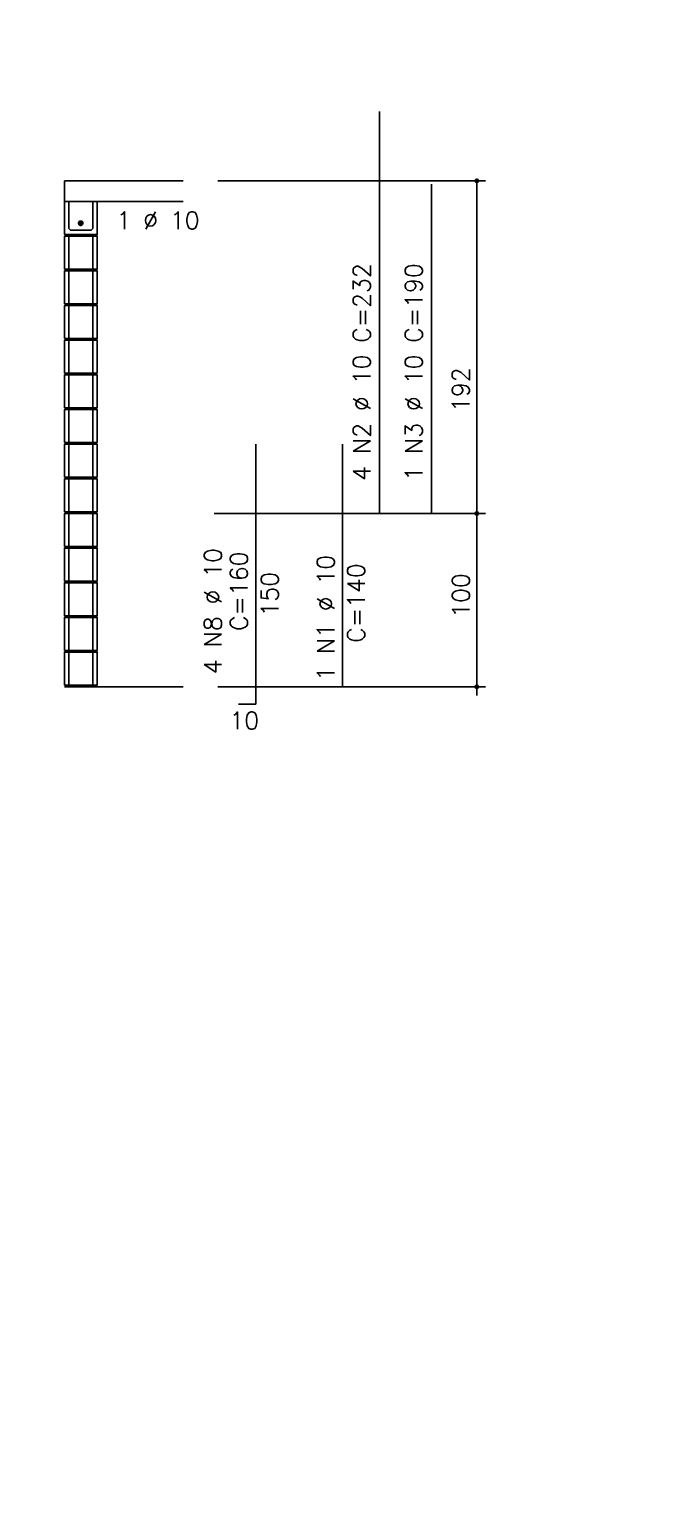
# Model space of a CAD drawing. Extents: x -1.9 to 86, y -1.6 to 60.9.
# Drawn here: x 16.86 to 23.96, y 15.32 to 32.19 of the extents above; entities that cross this region are included whole.
import ezdxf

# ---------------------------------------------------------------- set-up
doc = ezdxf.new("R2010")
doc.units = 0
doc.header["$MEASUREMENT"] = 0
for name, color, linetype in [('PENA_02', 2, 'CONTINUOUS'), ('PENA_03', 3, 'CONTINUOUS'), ('PENA_05', 5, 'CONTINUOUS')]:
    doc.layers.add(name, color=color, linetype=linetype)
doc.styles.get("Standard").update_dxf_attribs({"font": 'ROMANS.SHX'})

msp = doc.modelspace()

# ---------------------------------------------------------------- linework, layer by layer
at = {"layer": 'PENA_02', "linetype": 'Continuous'}
for centre, radius in [((22.029531, 30.437349), 0.02), ((22.029531, 30.437349), 0.01), ((22.029531, 26.597349), 0.02), ((22.029531, 26.597349), 0.01), ((22.029531, 24.597349), 0.02), ((22.029531, 24.597349), 0.01)]:
    msp.add_circle(centre, radius, dxfattribs=at)
at = {"layer": 'PENA_03', "linetype": 'Continuous'}
for p, q in [((17.269536, 30.437349), (17.269536, 29.817349)), ((17.269536, 30.437349), (18.640215, 30.437349)), ((19.040215, 30.437349), (22.129531, 30.437349)), ((22.029531, 24.496816), (22.029531, 30.437349)), ((17.269536, 30.197349), (18.640215, 30.197349)), ((17.319536, 29.417349), (17.319536, 29.797349)), ((17.599536, 29.417349), (17.599536, 29.797349)), ((17.319536, 29.017349), (17.319536, 29.397349)), ((17.599536, 29.017349), (17.599536, 29.397349)), ((17.319536, 28.617349), (17.319536, 28.997349)), ((17.599536, 28.617349), (17.599536, 28.997349)), ((17.319536, 28.217349), (17.319536, 28.597349)), ((17.599536, 28.217349), (17.599536, 28.597349)), ((17.319536, 27.817349), (17.319536, 28.197349)), ((17.599536, 27.817349), (17.599536, 28.197349)), ((17.319536, 27.417349), (17.319536, 27.797349)), ((17.599536, 27.417349), (17.599536, 27.797349)), ((17.319536, 27.017349), (17.319536, 27.397349)), ((17.599536, 27.017349), (17.599536, 27.397349)), ((17.319536, 26.617349), (17.319536, 26.997349)), ((17.599536, 26.617349), (17.599536, 26.997349)), ((17.319536, 26.217349), (17.319536, 26.597349)), ((17.599536, 26.217349), (17.599536, 26.597349)), ((18.998284, 26.597349), (22.129531, 26.597349)), ((17.319536, 25.817349), (17.319536, 26.197349)), ((17.599536, 25.817349), (17.599536, 26.197349)), ((17.319536, 25.417349), (17.319536, 25.797349)), ((17.599536, 25.417349), (17.599536, 25.797349)), ((17.319536, 25.017349), (17.319536, 25.397349)), ((17.599536, 25.017349), (17.599536, 25.397349)), ((17.319536, 24.617349), (17.319536, 24.997349)), ((17.599536, 24.617349), (17.599536, 24.997349)), ((17.269536, 24.597349), (18.640215, 24.597349)), ((19.040215, 24.597349), (22.129531, 24.597349))]:
    msp.add_line(p, q, dxfattribs=at)
for points in [[(17.269536, 29.817349), (17.649536, 29.817349), (17.649536, 30.197349)], [(17.599536, 30.197349), (17.599536, 29.887349), (17.579536, 29.867349), (17.339536, 29.867349), (17.319536, 29.887349), (17.319536, 30.197349)], [(17.484085, 29.948339), (17.481923, 29.958507), (17.475813, 29.966917), (17.46681, 29.972115), (17.456471, 29.973202), (17.446585, 29.96999), (17.438859, 29.963034), (17.434631, 29.953537), (17.434631, 29.943141), (17.438859, 29.933644), (17.446585, 29.926688), (17.456471, 29.923476), (17.46681, 29.924562), (17.475813, 29.92976), (17.481923, 29.93817), (17.484085, 29.948339)], [(17.269536, 29.417349), (17.649536, 29.417349), (17.649536, 29.797349), (17.269536, 29.797349), (17.269536, 29.417349)], [(17.269536, 29.017349), (17.649536, 29.017349), (17.649536, 29.397349), (17.269536, 29.397349), (17.269536, 29.017349)], [(17.269536, 28.617349), (17.649536, 28.617349), (17.649536, 28.997349), (17.269536, 28.997349), (17.269536, 28.617349)], [(17.269536, 28.217349), (17.649536, 28.217349), (17.649536, 28.597349), (17.269536, 28.597349), (17.269536, 28.217349)], [(17.269536, 27.817349), (17.649536, 27.817349), (17.649536, 28.197349), (17.269536, 28.197349), (17.269536, 27.817349)], [(17.269536, 27.417349), (17.649536, 27.417349), (17.649536, 27.797349), (17.269536, 27.797349), (17.269536, 27.417349)], [(17.269536, 27.017349), (17.649536, 27.017349), (17.649536, 27.397349), (17.269536, 27.397349), (17.269536, 27.017349)], [(17.269536, 26.617349), (17.649536, 26.617349), (17.649536, 26.997349), (17.269536, 26.997349), (17.269536, 26.617349)], [(17.269536, 26.217349), (17.649536, 26.217349), (17.649536, 26.597349), (17.269536, 26.597349), (17.269536, 26.217349)], [(17.269536, 25.817349), (17.649536, 25.817349), (17.649536, 26.197349), (17.269536, 26.197349), (17.269536, 25.817349)], [(17.269536, 25.417349), (17.649536, 25.417349), (17.649536, 25.797349), (17.269536, 25.797349), (17.269536, 25.417349)], [(17.269536, 25.017349), (17.649536, 25.017349), (17.649536, 25.397349), (17.269536, 25.397349), (17.269536, 25.017349)], [(17.269536, 24.617349), (17.649536, 24.617349), (17.649536, 24.997349), (17.269536, 24.997349), (17.269536, 24.617349)]]:
    msp.add_lwpolyline(points, dxfattribs=at)
msp.add_circle((17.459085, 29.948339), 0.025, dxfattribs=at)
for points in [[(17.484085, 29.948339), (17.438859, 29.963034), (17.434631, 29.953537)], [(17.484085, 29.948339), (17.434631, 29.953537), (17.434631, 29.943141)], [(17.484085, 29.948339), (17.434631, 29.943141), (17.438859, 29.933644)], [(17.484085, 29.948339), (17.446585, 29.96999), (17.435592, 29.956889)], [(17.484085, 29.948339), (17.435592, 29.956889), (17.435592, 29.939788)], [(17.484085, 29.948339), (17.435592, 29.939788), (17.446585, 29.926688)], [(17.484085, 29.948339), (17.446585, 29.96999), (17.438859, 29.963034)], [(17.484085, 29.948339), (17.438859, 29.933644), (17.446585, 29.926688)], [(17.484085, 29.948339), (17.456471, 29.973202), (17.446585, 29.96999)], [(17.484085, 29.948339), (17.463426, 29.972959), (17.446585, 29.96999)], [(17.484085, 29.948339), (17.446585, 29.926688), (17.463426, 29.923719)], [(17.484085, 29.948339), (17.446585, 29.926688), (17.456471, 29.923476)], [(17.484085, 29.948339), (17.46681, 29.972115), (17.456471, 29.973202)], [(17.484085, 29.948339), (17.456471, 29.923476), (17.46681, 29.924562)], [(17.484085, 29.948339), (17.478236, 29.964409), (17.463426, 29.972959)], [(17.484085, 29.948339), (17.463426, 29.923719), (17.478236, 29.932269)], [(17.484085, 29.948339), (17.475813, 29.966917), (17.46681, 29.972115)], [(17.484085, 29.948339), (17.46681, 29.924562), (17.475813, 29.92976)], [(17.484085, 29.948339), (17.481923, 29.958507), (17.475813, 29.966917)], [(17.484085, 29.948339), (17.475813, 29.92976), (17.481923, 29.93817)], [(17.484085, 29.948339), (17.478236, 29.932269), (17.484085, 29.948339)], [(17.484085, 29.948339), (17.481923, 29.93817), (17.484085, 29.948339)]]:
    msp.add_solid(points, dxfattribs=at)
at = {"layer": 'PENA_05', "linetype": 'Continuous'}
for p, q in [((20.905781, 26.597349), (20.905781, 31.237349)), ((21.505781, 26.597349), (21.505781, 30.397349)), ((19.479857, 24.397349), (19.479857, 27.397349)), ((20.479857, 24.597349), (20.479857, 27.397349)), ((19.279857, 24.397349), (19.479857, 24.397349))]:
    msp.add_line(p, q, dxfattribs=at)

# ---------------------------------------------------------------- texts
at = {"layer": 'PENA_03', "linetype": 'Continuous'}
for s, p in [('1 %%c 10', (17.870355, 29.881048)), ('10', (19.174857, 24.107349))]:
    msp.add_text(s, height=0.2, dxfattribs=at).set_placement(p)
for s, p in [('4 N2 %%c 10 C=232', (20.80211, 26.973448)), ('1 N3 %%c 10 C=190', (21.40211, 26.973448)), ('192', (21.944138, 27.769155)), ('4 N8 %%c 10', (19.084154, 24.741559)), ('C=160', (19.384154, 25.241559)), ('1 N1 %%c 10', (20.386804, 24.663655)), ('C=140', (20.737318, 25.104624)), ('150', (19.739335, 25.407844)), ('100', (21.945753, 25.393596))]:
    msp.add_text(s, height=0.2, rotation=90, dxfattribs=at).set_placement(p)

doc.saveas('drawing.dxf')
